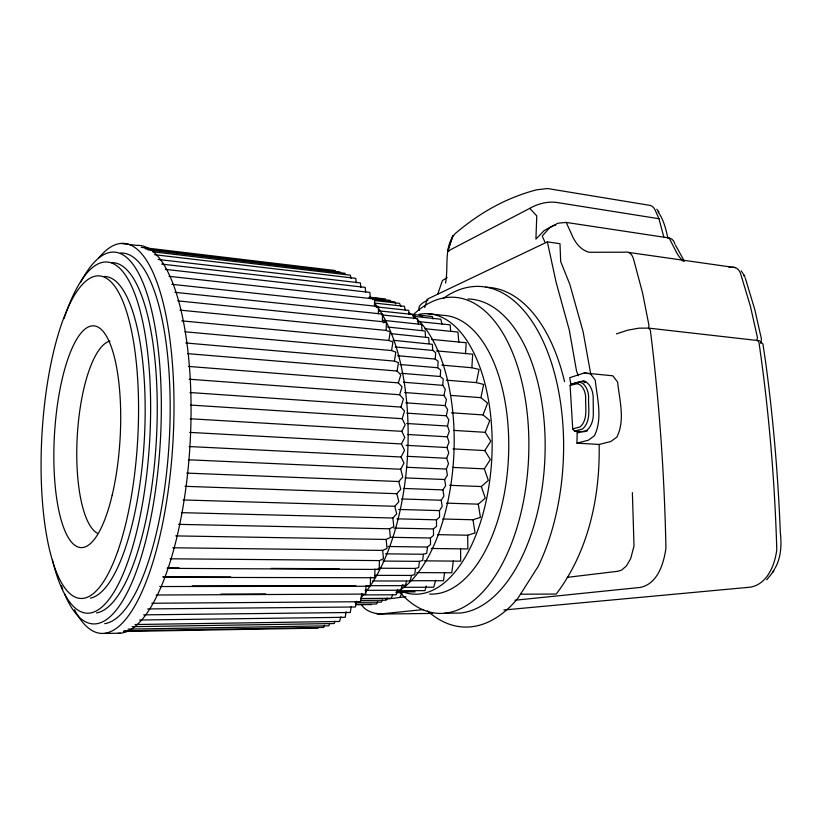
<?xml version="1.0" encoding="UTF-8"?>
<svg xmlns="http://www.w3.org/2000/svg" width="822" height="822" viewBox="0 0 822 822"><rect width="100%" height="100%" fill="white"/><g stroke="black" fill="none" stroke-linecap="round" stroke-linejoin="round"><path stroke-width="1.23" d="M570.879 384.655L569.738 377.699L584.216 372.983L612.77 375.798L617.599 382.035C619.49 400.047 625.388 420.186 616.829 437.119L610.736 441.558L599.146 444.445L576.962 443.14L577.198 431.016M599.146 444.445C600.173 496.909 588.418 551.634 556.247 594.039L520.49 594.214M159.766 586.538L370.27 586.25L370.537 577.208M378.326 313.819L378.541 306.534L171.808 284.309M163.414 577.332L374.698 577.732L374.955 568.968M382.374 321.679L382.59 314.086L174.839 292.324M167.092 568.351L379.189 569.441L379.445 560.594L383.494 558.785L382.662 550.411L387.028 548.408L386.124 539.448L390.368 537.454L389.494 528.793L393.789 526.717L392.895 518.014L396.697 513.842L394.786 506.28L398.865 501.759L396.81 493.693L400.766 489.265L398.773 481.517L402.759 477.007L400.746 469.239L403.972 463.043L401.095 457.001L404.537 450.333L401.465 443.942L404.784 437.458L401.814 431.334L405.154 424.779L402.174 418.696L404.537 411.041L400.93 407.085L189.974 392.536M400.93 407.085L403.458 398.896L399.615 394.745L402.04 386.823L398.351 382.888L400.776 374.924L397.098 371.041L398.423 362.656L394.416 361.094L395.824 352.165L391.58 350.552L392.937 341.962L388.868 340.472L390.214 331.862L386.155 330.434L386.402 322.101L177.675 300.852M374.462 306.277L374.688 299.002L168.942 276.315M465.529 353.727L466.187 342.743L431.447 339.383M446.243 380.165L476.359 382.61L479.072 369.417L471.869 367.742L472.681 354.2L436.472 350.86M396.964 518.836L436.461 519.823L439.575 517.13L439.493 510.616L442.185 506.444L441.219 500.249L443.911 496.056L442.945 489.902L445.647 485.679L444.671 479.524L447.384 475.239L446.408 469.074L448.493 463.639L446.685 458.286L448.771 452.84L446.973 447.538L449.048 442.082L447.25 436.811L449.326 431.314L447.528 426.053L448.822 419.826L446.336 415.788L447.63 409.582L445.144 405.606L446.438 399.41L443.972 395.474L445.247 389.258L442.791 385.343L443.212 378.891L440.243 376.497L440.674 370.085L437.736 367.753L438.157 361.361L435.239 359.07L435.66 352.689L432.752 350.419L395.187 346.946M445.534 283.004C448.678 267.335 443.582 246.805 454.946 233.828C479.216 213.093 505.499 198.04 536.478 189.831L547.544 188.536L649.092 205.223A15.207 9.484 -78.4 0 1 654.877 209.548L658.967 218.724L663.94 237.537M436.461 519.823L436.544 526.306L433.451 528.936L433.533 535.41L430.461 537.999L430.543 544.472L427.481 547.051L426.69 553.34L423.433 554.254L422.662 560.501L419.446 561.364L418.675 567.581L415.49 568.423L379.045 568.218M415.49 568.423L414.72 574.619L411.545 575.441L375.212 575.338M444.589 572.461L443.5 580.733L410.127 580.712M453.364 560.809L451.792 572.759L416.795 572.615M346.093 611.743L345.23 617.291L139.586 620.024M351.23 606.523L350.295 612.493L143.634 614.866M356.296 601.18L355.381 606.985L147.713 608.938M361.803 593.494L360.498 601.714L151.813 603.256M760.74 343.401L761.439 338.983L754.74 309.37L745.266 278M453.035 448.874L484.785 450.579L490.775 441.178L485.227 432.321L489.758 420.535L483.059 414.925L487.559 403.109L480.911 397.663L483.655 384.429L476.359 382.61M397.725 589.333L396.225 594.779L361.865 594.943M369.468 585.685L405.369 585.644L406.571 581.236M411.545 575.441L410.014 580.99L372.458 580.969M426.289 586.055L424.974 590.628L397.149 590.72M435.711 580.311L433.697 587.237L403.129 587.298M424.727 307.572L427.163 299.239L547.37 241.884L559.977 243.682L560.696 261.581L569.78 284.217L583.096 331.687L590.453 372.572L591.398 374.75M324.413 625.244L323.745 627.433L123.978 630.844M329.653 623.446L328.934 625.809L128.026 629.118M334.924 621.227L334.215 623.528L132.178 626.693M340.955 616.829L339.517 621.473L135.065 624.525M437.643 294.451L442.421 280.508L447.219 277.589M377.688 601.827L376.671 603.995L355.402 604.17M382.446 599.937L381.418 602.115L355.032 602.321M387.254 598.026L386.217 600.224L360.981 600.399M392.669 594.984L391.087 598.303L360.673 598.488M774.91 568.434C781.239 557.501 781.712 544.565 780.314 532.307A838.029 371.339 -89.7 0 0 765.426 360.694L762.939 344.017L760.699 341.849M399.636 597.512L402.348 592.662M449.562 485.309L481.322 486.542L488.319 480.397L484.343 468.859L490.333 459.56L484.785 450.579M772.423 572.441L774.458 569.307M773.831 571.043L766.721 579.798M570.098 385.405L571.66 383.915L579.13 382.127A18.485 11.189 -85.4 0 1 588.624 396.368C587.946 407.096 591.696 420.761 582.562 428.981L574.516 431.149L572.718 428.93L570.098 385.405L576.962 383.761A17.026 10.285 -85.4 0 1 585.685 396.892C585.048 406.767 588.49 419.333 580.106 426.916L572.718 428.93M446.582 503.146L478.312 504.153L485.278 498.153L481.322 486.542M658.967 218.724L556.741 202.469A26.643 14.755 -19.3 0 0 529.779 208.356L447.723 251.203L452.932 235.565L447.723 251.203L448.802 251.234M616.459 333.896L627.648 330.197L638.858 328.173L648.527 328.101L759.415 340.729M442.606 518.99L472.979 519.761L480.418 517.367L478.312 504.153M437.417 534.639L467.697 535.225L475.065 532.964L472.979 519.761M587.442 430.831L583.98 431.756L574.516 431.149M576.962 443.14L588.408 440.202L594.429 435.722C602.896 418.573 597.111 398.31 595.262 380.113L590.504 373.825L584.216 372.983M372.643 299.496L374.688 299.002M574.486 383.144L582.952 381.11L585.254 381.305M583.846 382.754L586.281 382.179M376.486 307.017L378.541 306.534M383.35 322.727L386.402 322.101M385.61 599.197L406.017 596.741M567.211 577.363L617.795 571.28L621.566 570.119L626.498 565.885L630.731 558.498L634.009 545.931L632.385 492.635M555.621 225.249L553.175 225.526L544.164 230.581L535.913 239.079L536.776 215.898L529.779 208.356M423.649 609.554L379.374 614.075C372.839 613.13 365.225 610.88 361.67 604.869M514.911 600.235L640.143 587.442C657.651 584.01 663.786 563.553 665.933 548.13A873.447 342.271 -89.3 0 0 650.325 330.033L648.527 328.101L648.948 325.255L642.506 292.683L633.557 259.146A14.621 9.052 -80.3 0 0 624.946 252.2L589.076 252.272A55.249 32.726 -78.6 0 1 571.619 234.27L566.183 222.413L557.84 223.235L549.476 227.971L542.222 236.017L544.842 241.925M503.876 609.986L749.9 587.216C767.245 584.565 774.786 565.187 776.79 549.815A844.081 371.452 -89.7 0 0 758.901 341.973L756.99 340.113L757.422 337.41L750.404 306.267L740.735 274.137A13.953 9.566 -78.9 0 0 731.59 267.386L729.063 267.356M104.671 633.464L120.515 633.176M123.392 631.502L318.052 628.131M444.589 613.243L460.094 613.048A157.279 83.546 -87.2 0 0 545.068 453.282A157.279 83.546 -87.2 0 0 467.995 298.961M432.67 613.418L379.374 614.075A20.591 9.874 89.7 0 1 376.394 613.387M356.132 604.725L371.493 604.591M156.077 595.005L365.749 594.08L365.995 585.665L370.27 586.25M365.009 590.34L400.776 590.227L402.277 584.761L405.369 585.644M396.245 591.932L415.059 591.871M396.019 592.693L401.085 592.672M220.892 594.08L265.732 593.895M192.214 585.87L355.782 585.675M162.725 576.777L230.715 576.921M167.626 567.858L179.145 567.92M271.291 568.413L339.126 568.773M424.224 560.851L460.69 561.169L460.567 548.747M170.031 558.796L379.445 560.594M382.898 561.056L419.446 561.364M385.518 553.833L423.433 554.254M431.211 548.469L467.841 548.962L467.697 535.225M172.764 547.771L382.662 550.411M388.19 546.496L427.481 547.051M175.703 535.903L386.124 539.448M391.108 537.3L430.461 537.999M394.026 528.094L433.451 528.936M178.549 524.354L389.494 528.793M181.446 512.661L392.895 518.014M398.649 509.445L439.493 510.616M183.172 499.951L394.786 506.28M401.629 498.954L441.219 500.249M185.012 486.316L396.81 493.693M403.335 488.432L442.945 489.902M186.789 473.102L398.773 481.517M405.03 477.89L444.671 479.524M406.746 467.276L446.408 469.074M188.587 459.796L400.746 469.239M452.562 467.399L484.343 468.859M407.054 456.313L446.685 458.286M189.101 446.541L401.095 457.001M189.646 432.393L401.465 443.942M406.089 445.329L446.973 447.538M407.671 434.499L447.25 436.811M190.18 418.758L401.814 431.334M453.508 430.389L485.227 432.321M406.695 423.494L447.528 426.053M190.725 405.071L402.174 418.696M406.849 413.147L446.336 415.788M451.442 412.778L483.059 414.925M405.739 402.821L445.144 405.606M189.173 379.219L399.615 394.745M450.651 395.392L480.911 397.663M404.63 392.536L443.972 395.474M403.52 382.251L442.791 385.343M188.423 366.427L398.351 382.888M401.095 373.28L440.243 376.497M575.626 383.237L577.917 383.432M571.66 383.915L574.013 384.11M187.652 353.655L397.098 371.041M399.954 364.516L437.736 367.753M185.741 342.98L394.416 361.094M441.887 365.132L471.869 367.742M397.56 355.71L435.239 359.07M185.001 331.79L391.58 350.552M392.947 340.246L432.31 344.305L432.752 350.419M181.796 320.868L388.868 340.472M391.056 333.67L428.694 337.616L429.125 343.678M179.864 310.11L386.155 330.434M424.861 328.718L457.957 332.047L458.799 342.24M387.635 327.022L425.118 331.009L425.549 337.03M382.97 320.282L421.583 324.454L422.005 330.454M417.299 321.453L450.158 324.844L450.672 331.153M378.88 310.86L412.921 314.466L413.877 318.669M408.709 314.045L432.341 316.552L432.937 318.977M412.397 314.98L414.956 315.258M420.052 315.792L422.611 316.059M413.23 316.316L440.798 319.213L442 324.125M381.809 314.908L417.268 318.617L418.48 323.919M375.993 306.873L408.637 310.367L409.582 314.549M427.697 313.685L443.305 315.35A139.535 72.007 -87.2 0 1 508.438 458.244A139.535 72.007 -87.2 0 1 429.618 594.08M374.38 303.051L404.393 306.318L405.328 310.469M369.17 297.153L385.58 298.972M369.201 297.574L372.972 297.996M375.49 298.273L380.514 298.828M369.869 298.16L390.173 300.4L391.067 302.445M373.137 299.465L394.807 301.849L395.711 303.904M374.616 300.585L399.502 303.318L400.879 306.411M165.273 269.359L369.818 292.396L370.475 298.725M161.749 264.109L365.184 287.371L365.656 291.985M377.072 569.204L379.189 569.441M158.091 259.464L360.385 282.912L360.827 287.32M154.587 254.717L355.782 278.35L356.214 282.747M145.104 248.768L340.154 272.01M147.785 249.816L345.291 273.305M152.943 251.809L350.326 275.185L351.148 278.35M121.214 243.528L136.668 245.377A194.269 62.184 -86.8 0 1 190.396 437.715A194.269 62.184 -86.8 0 1 117.978 633.32M141.271 247.35L335.201 270.53M372.613 577.465L374.698 577.732M628.532 252.426L735.392 267.643M566.183 222.413L669.139 237.99L671.728 239.007L673.732 241.123L674.985 244.165M741.177 270.88L744.794 276.202M656.788 209.209L659.028 211.942M657.908 211.747C663.59 219.33 665.902 229.04 667.885 238.185M684.407 261.242L675.53 245.223M743.705 274.98L744.742 276.993M669.139 237.99L675.006 249.436A52.824 34.658 -76.9 0 0 683.349 261.283M578.452 375.705L576.582 371.328L569.327 330.228L556.165 282.511L547.37 241.884M577.373 430.738L577.506 432.886L586.548 430.471A16.512 10.07 -85.8 0 0 593.309 413.096L593.165 396.307A19.759 12.001 -85.3 0 0 582.952 381.11M419.415 310.326A34.462 11.148 -5.7 0 1 427.964 300.081M413.466 314.559A158.245 82.539 -87.2 0 1 528.515 459.488A158.245 82.539 -87.2 0 1 399.79 592.107M485.73 287.279A169.969 92.146 -87.3 0 1 564.539 381.634M97.356 533.221A96.986 29.941 -86.7 0 1 77.443 433.204A96.986 29.941 -86.7 0 1 110.025 341.068M80.854 281.936A186.204 56.78 -86.7 0 1 152.923 316.162A186.204 56.78 -86.7 0 1 140.243 560.029A186.204 56.78 -86.7 0 1 64.619 593.987M62.739 589.251A186.204 56.78 -86.7 0 1 61.393 585.521M120.423 253.053A185.669 57.561 -86.7 0 1 169.63 433.019A185.669 57.561 -86.7 0 1 104.692 623.651M111.545 262.66A175.507 53.481 -86.7 0 1 156.725 432.742A175.507 53.481 -86.7 0 1 96.523 612.924M99.01 257.707A195.348 60.612 -86.7 0 1 172.456 449.891A195.348 60.612 -86.7 0 1 74.494 609.657M419.035 314.323A140.408 71.072 -87.2 0 1 491.628 461.121A140.408 71.072 -87.2 0 1 401.609 591.378M408.894 312.781A145.247 70.096 -87.1 0 1 410.733 313.983M413.466 315.997A145.247 70.096 -87.1 0 1 415.285 317.498M417.073 319.111A145.247 70.096 -87.1 0 1 453.672 458.09A145.247 70.096 -87.1 0 1 401.136 589.374M399.985 590.145A145.247 70.096 -87.1 0 1 396.492 592.23M443.284 298.417A170.493 91.612 -87.3 0 1 549.507 357.036A170.493 91.612 -87.3 0 1 538.194 566.348L517.809 598.426A170.493 91.612 -87.3 0 1 427.399 610.808M374.873 303.493A166.763 75.008 -87 0 1 377.401 306.894M378.038 307.808A166.763 75.008 -87 0 1 365.698 592.107M363.098 595.282A166.763 75.008 -87 0 1 361.341 597.275M104.312 276.48A161.204 48.457 -86.7 0 1 144.672 432.66A161.204 48.457 -86.7 0 1 90.41 598.118M64.106 318.494A175.877 52.916 -86.7 0 1 140.11 310.737A175.877 52.916 -86.7 0 1 127.996 561.334A175.877 52.916 -86.7 0 1 52.444 559.916M112.182 495.132A111.062 32.87 -86.7 0 0 94.109 325.872A111.062 32.87 -86.7 0 0 55.506 489.131A111.062 32.87 -86.7 0 0 112.182 495.132M117.659 551.552A161.554 47.933 -86.7 0 0 110.549 281.453A161.554 47.933 -86.7 0 0 41.244 478.394A161.554 47.933 -86.7 0 0 117.659 551.552"/></g></svg>
